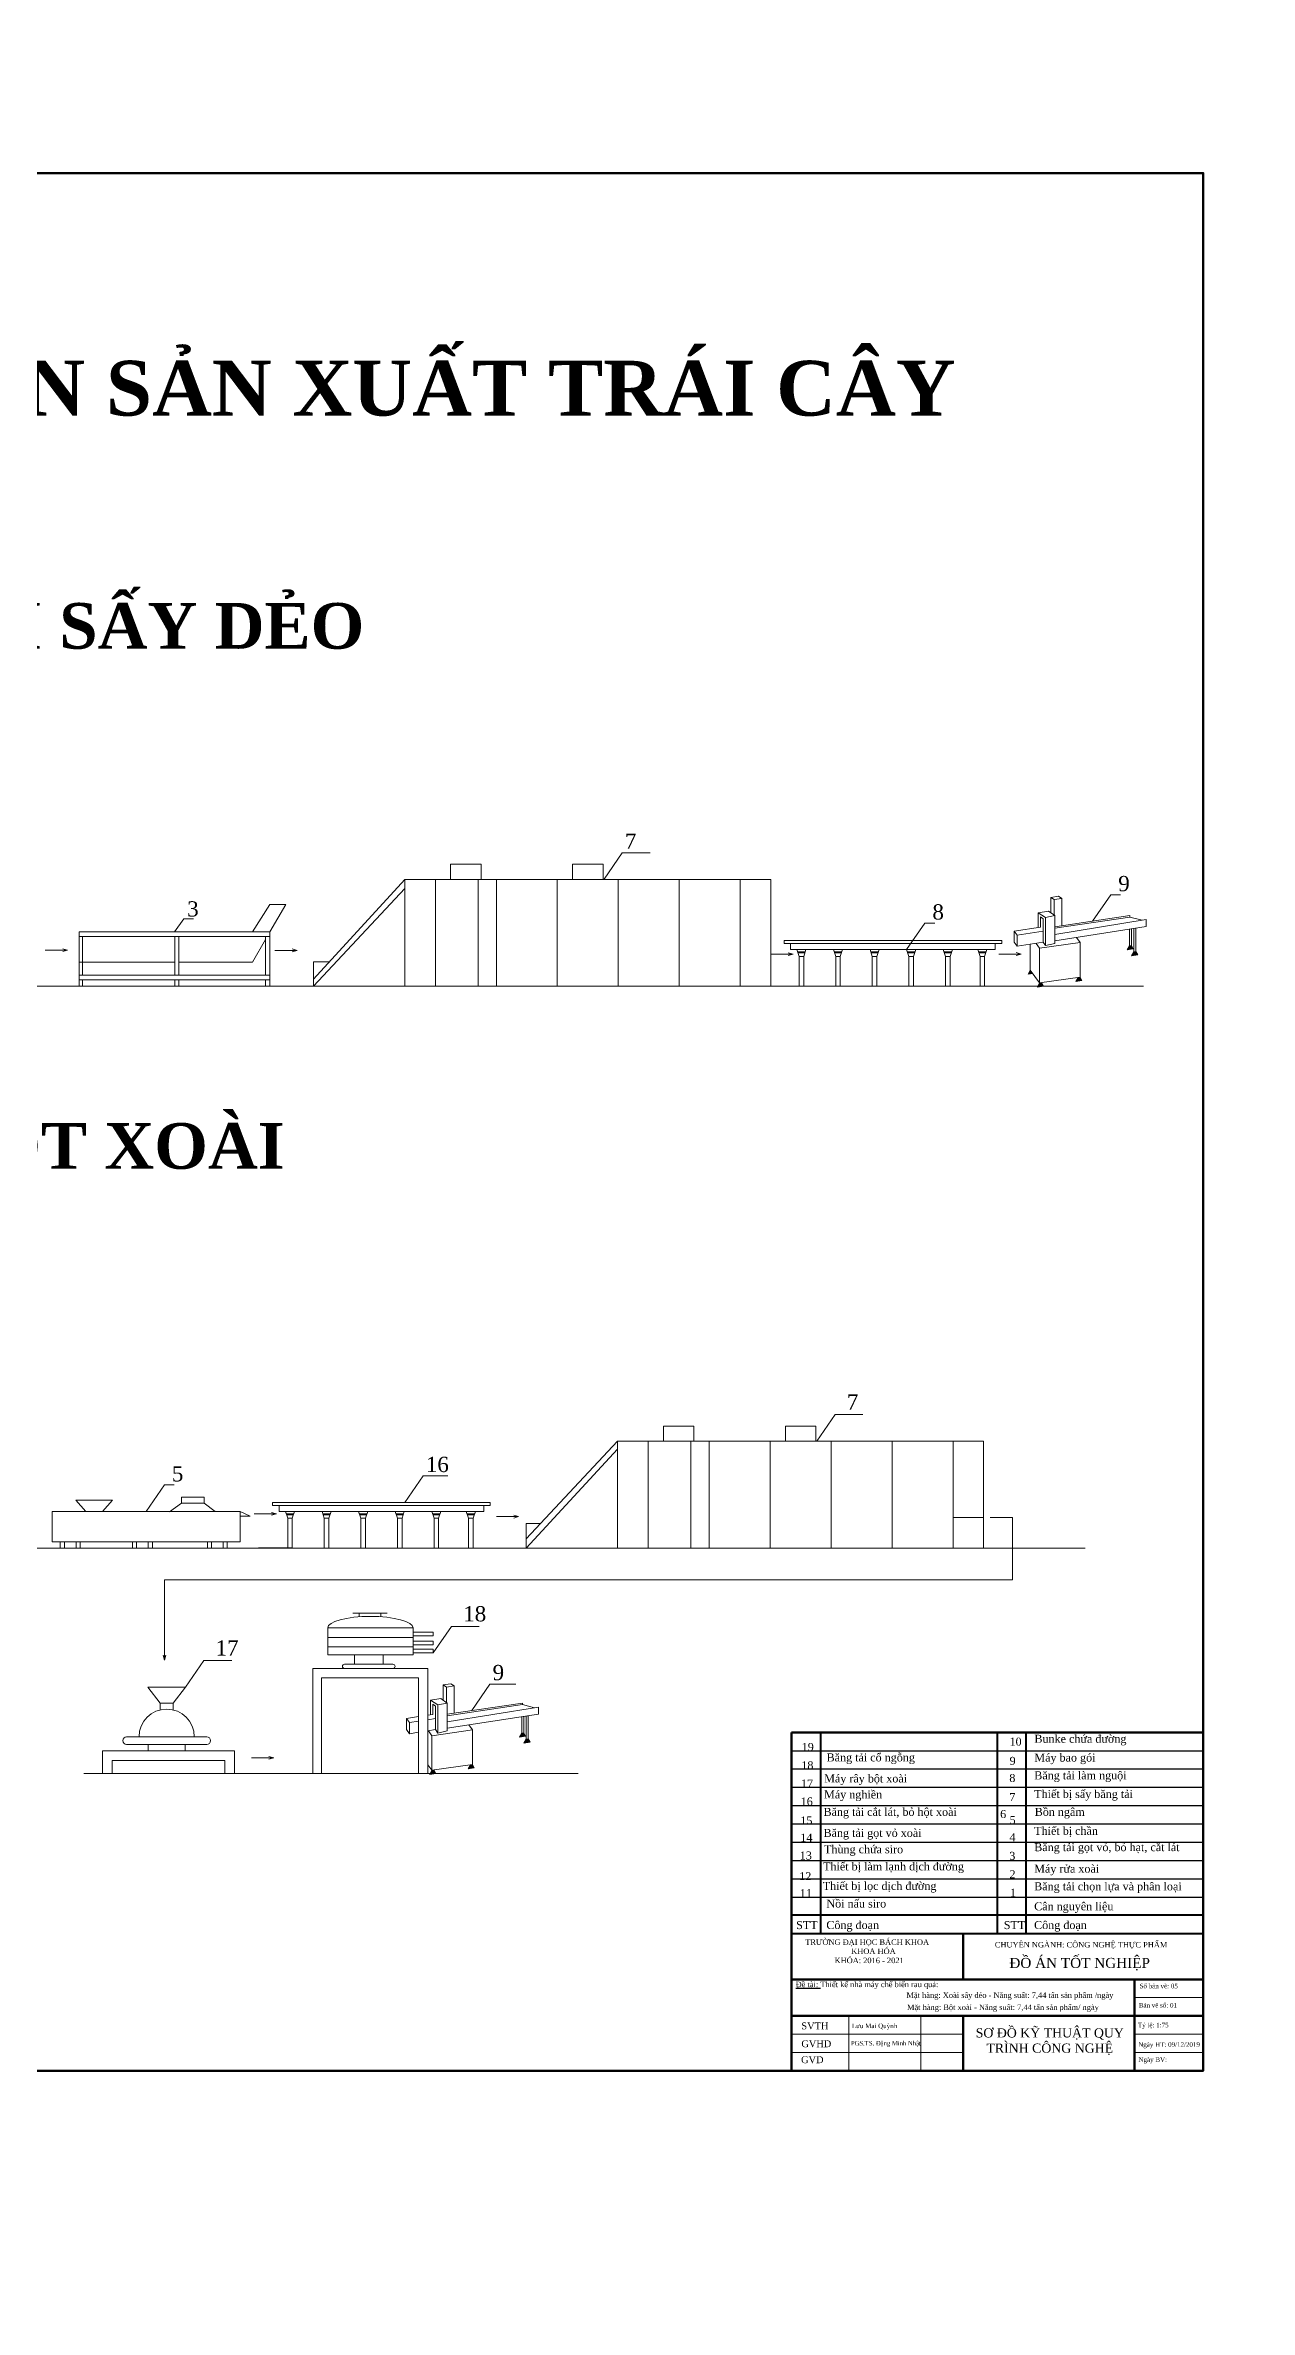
# Model space of a CAD drawing. Header units: inches. Extents: x -4475333 to 345677417, y -211198149 to 2125895.
# Drawn here: x -1974345 to -1934843, y 929596 to 1003874 of the extents above; entities that cross this region are included whole.
import ezdxf

# ---------------------------------------------------------------- set-up
doc = ezdxf.new("R2010")
doc.units = ezdxf.units.IN
doc.header["$LTSCALE"] = 150
doc.header["$MEASUREMENT"] = 0
doc.layers.add('a', color=7, linetype='Continuous')
doc.layers.add('duongtamchamgach', color=50, linetype='Continuous')
doc.layers.add('EEEE', color=7, linetype='Continuous', lineweight=0)
doc.layers.add('KHUNG BVE', color=7, linetype='Continuous', lineweight=0)
doc.styles.add('1', font='times.ttf')
doc.styles.get("Standard").update_dxf_attribs({"font": 'times.ttf', "height": 100})

msp = doc.modelspace()

# ---------------------------------------------------------------- hatches: boundary and pattern name
at = {"layer": 'a', "linetype": 'Continuous', "lineweight": 18, "ltscale": 10}
for points in [[(-1938786.3, 974338.3), (-1938722.7, 974348.2), (-1938661.3, 974233.3), (-1938858.9, 974202.5)], [(-1938642.3, 974140.3), (-1938714.9, 974004.6), (-1938517.3, 974035.4), (-1938578.7, 974150.3)], [(-1942041.2, 973540.4), (-1942113.8, 973404.7), (-1941959.9, 973428.7)], [(-1941807.6, 972983.7), (-1941735, 973119.5), (-1941671, 973128.7), (-1941610, 973014.6)], [(-1940544.6, 973164.8), (-1940472, 973300.6), (-1940408, 973309.7), (-1940347, 973195.6)], [(-1958716.3, 948510.3), (-1958652.7, 948520.2), (-1958591.3, 948405.4), (-1958788.9, 948374.6)], [(-1958572.3, 948312.4), (-1958644.9, 948176.6), (-1958447.3, 948207.5), (-1958508.7, 948322.3)], [(-1961737.6, 947155.8), (-1961665, 947291.6), (-1961601, 947300.7), (-1961540, 947186.6)], [(-1960474.6, 947336.9), (-1960402, 947472.6), (-1960338, 947481.8), (-1960277, 947367.7)]]:
    msp.add_hatch(color=7, dxfattribs=at).paths.add_polyline_path(points)

# ---------------------------------------------------------------- linework, layer by layer
at = {"color": 7, "lineweight": 18}
for p, q in [((-1956020.2, 976522.6), (-1955420.3, 977388.9)), ((-1955420.3, 977388.9), (-1955097.4, 977388.9)), ((-1955097.4, 977388.9), (-1954504.8, 977388.9)), ((-1939999.1, 975143.5), (-1939399.1, 976009.7)), ((-1939399.1, 976009.7), (-1939076.3, 976009.7)), ((-1970106.1, 974789.1), (-1969806.2, 975222.3)), ((-1969806.2, 975222.3), (-1969483.3, 975222.3)), ((-1946094.2, 974212.7), (-1945494.2, 975079)), ((-1945494.2, 975079), (-1945171.4, 975079)), ((-1974345, 974190.2), (-1973614.1, 974190.2)), ((-1973614.1, 974190.2), (-1973773.4, 974237)), ((-1973614.1, 974190.2), (-1973773.4, 974143.4)), ((-1966816.8, 974186.2), (-1966085.9, 974186.2)), ((-1966085.9, 974186.2), (-1966245.2, 974233)), ((-1966085.9, 974186.2), (-1966245.2, 974139.4)), ((-1950551, 974061.3), (-1949820.1, 974061.3)), ((-1949820.1, 974061.3), (-1949979.4, 974108.2)), ((-1949820.1, 974061.3), (-1949979.4, 974014.5)), ((-1943072, 974064.2), (-1942341.1, 974064.2)), ((-1942341.1, 974064.2), (-1942500.4, 974111)), ((-1942341.1, 974064.2), (-1942500.4, 974017.4)), ((-1949041.7, 958089.7), (-1948441.8, 958956)), ((-1948441.8, 958956), (-1948118.9, 958956)), ((-1948118.9, 958956), (-1947526.3, 958956)), ((-1962550, 956079.4), (-1961950, 956945.7)), ((-1961950, 956945.7), (-1961627.1, 956945.7)), ((-1961627.1, 956945.7), (-1961143.4, 956945.7)), ((-1971039.2, 955782.5), (-1970439.2, 956648.8)), ((-1970439.2, 956648.8), (-1970116.4, 956648.8)), ((-1967498.3, 955703.4), (-1966767.4, 955703.4)), ((-1966767.4, 955703.4), (-1966926.7, 955750.2)), ((-1966767.4, 955703.4), (-1966926.7, 955656.6)), ((-1959551.5, 955612.4), (-1958820.7, 955612.4)), ((-1958820.7, 955612.4), (-1958980, 955659.2)), ((-1958820.7, 955612.4), (-1958980, 955565.6)), ((-1943357.3, 955585), (-1942626.4, 955585)), ((-1942626.4, 955585), (-1942626.4, 953534)), ((-1942626.4, 953534), (-1970436, 953534)), ((-1970436, 953534), (-1970436, 950907.1)), ((-1961626, 951142.6), (-1961026, 952008.9)), ((-1961026, 952008.9), (-1960110.5, 952008.9)), ((-1970436, 950907.1), (-1970482.8, 951066.4)), ((-1970436, 950907.1), (-1970389.2, 951066.4)), ((-1969747.8, 950021.5), (-1969147.9, 950887.8)), ((-1969147.9, 950887.8), (-1968232.4, 950887.8)), ((-1960359.8, 949252.3), (-1959759.9, 950118.5)), ((-1959759.9, 950118.5), (-1959437, 950118.5)), ((-1959759.9, 950118.5), (-1958912.7, 950118.5)), ((-1967582.5, 947700.9), (-1966851.6, 947700.9)), ((-1966851.6, 947700.9), (-1967010.9, 947747.7)), ((-1966851.6, 947700.9), (-1967010.9, 947654.1))]:
    msp.add_line(p, q, dxfattribs=at)
at = {"color": 4, "lineweight": 50}
msp.add_lwpolyline([(-2023217.1, 937433.3), (-1936367.1, 937433.3), (-1936367.1, 999683.3), (-2023217.1, 999683.3)], close=True, dxfattribs=at)
at = {"layer": 'duongtamchamgach', "color": 7, "linetype": 'Continuous', "lineweight": 18, "ltscale": 10}
for p, q in [((-1966978.8, 975692.9), (-1967551.1, 974789.1)), ((-1966978.8, 975692.9), (-1966452.3, 975692.9)), ((-1966452.3, 975692.9), (-1966977, 974789.1)), ((-1973235.3, 974789.1), (-1966977, 974789.1)), ((-1973235.3, 974789.1), (-1973235.3, 973014.6)), ((-1973235.3, 974635.4), (-1966977, 974635.4)), ((-1973127.3, 974635.4), (-1973127.3, 973372.4)), ((-1970095.1, 974635.4), (-1970095.1, 973372.4)), ((-1969967.6, 974635.4), (-1969967.6, 973372.4)), ((-1967119.1, 974544.4), (-1967551.1, 973800.2)), ((-1967119.1, 974635.4), (-1967119.1, 973372.4)), ((-1966977, 974789.1), (-1966977, 973014.6)), ((-1966977, 974789.1), (-1966977, 974789.1)), ((-1973235.3, 973800.2), (-1970095.1, 973800.2)), ((-1969967.6, 973800.2), (-1967551.1, 973800.2)), ((-1973235.3, 973372.4), (-1966977, 973372.4)), ((-1973235.3, 973218.6), (-1966977, 973218.6)), ((-1973127.3, 973218.6), (-1973127.3, 973014.6)), ((-1970095.1, 973218.6), (-1970095.1, 973014.6)), ((-1969967.6, 973218.6), (-1969967.6, 973014.6)), ((-1967119.1, 973218.6), (-1967119.1, 973014.6)), ((-1963698.2, 952443.2), (-1964264, 952443.2)), ((-1964264, 952443.2), (-1963698.2, 952443.2)), ((-1964054.8, 952443.2), (-1964054.8, 952325.8)), ((-1963132.3, 952443.2), (-1963698.2, 952443.2)), ((-1963341.5, 952443.2), (-1963341.5, 952325.8)), ((-1965083.8, 951642.4), (-1962284.1, 951642.4)), ((-1965083.8, 951334.9), (-1962284.1, 951334.9)), ((-1965083.8, 951074), (-1962284.1, 951074)), ((-1964527.7, 950766.1), (-1962943, 950766.1)), ((-1963735.3, 951074), (-1964207.8, 951074)), ((-1964207.8, 951074), (-1964207.8, 950766.1)), ((-1963735.3, 951074), (-1963262.8, 951074)), ((-1963262.8, 951074), (-1963262.8, 950766.1)), ((-1970980, 950021.5), (-1970578.5, 949496.9)), ((-1970980, 950021.5), (-1969748, 950021.5)), ((-1969748, 950021.5), (-1970149.5, 949497.5)), ((-1965573, 950625.6), (-1965573, 947186.6)), ((-1965573, 950625.6), (-1961795, 950625.6)), ((-1965291.5, 950321.1), (-1965291.5, 947186.6)), ((-1965291.5, 950321.1), (-1962100, 950321.1)), ((-1962100, 950321.1), (-1962100, 947186.6)), ((-1961795, 950625.6), (-1961795, 947186.6)), ((-1970364, 949497.5), (-1970578.5, 949496.9)), ((-1970578.5, 949497.5), (-1970576.5, 949271.2)), ((-1970364, 949497.5), (-1970149.5, 949497.5)), ((-1970149.5, 949497.5), (-1970151.4, 949271.2)), ((-1972467.5, 947186.6), (-1972467.5, 947930)), ((-1972467.5, 947930), (-1968140.5, 947930)), ((-1970967, 948390.5), (-1971678, 948390.5)), ((-1970967, 948137.5), (-1971678, 948137.5)), ((-1970967, 948390.5), (-1969761, 948390.5)), ((-1970967, 947930), (-1970967, 948137.5)), ((-1970967, 948137.5), (-1969761, 948137.5)), ((-1969761, 948390.5), (-1969050, 948390.5)), ((-1969761, 948137.5), (-1969761, 947930)), ((-1969761, 948137.5), (-1969050, 948137.5)), ((-1968140.5, 947930), (-1968140.5, 947186.6)), ((-1956865.7, 947186.6), (-1973083.5, 947186.6)), ((-1972151, 947186.6), (-1972151, 947613.5)), ((-1972151, 947613.5), (-1968457, 947613.5)), ((-1968457, 947613.5), (-1968457, 947186.6))]:
    msp.add_line(p, q, dxfattribs=at)
for points in [[(-1965083.8, 951074), (-1965083.8, 951964.9), (-1962284.1, 951964.9), (-1962284.1, 951074)], [(-1962284.1, 950625.6), (-1965083.8, 950625.6)]]:
    msp.add_lwpolyline(points, dxfattribs=at)
for points in [[(-1962284.1, 951826.1), (-1961626, 951826.1), (-1961626, 951702.6), (-1962284.1, 951702.6)], [(-1962284.1, 951527.6), (-1961626, 951527.6), (-1961626, 951404.1), (-1962284.1, 951404.1)], [(-1962284.1, 951266.1), (-1961626, 951266.1), (-1961626, 951142.6), (-1962284.1, 951142.6)]]:
    msp.add_lwpolyline(points, close=True, dxfattribs=at)
for centre, radius, start, end in [((-1964527.7, 950695.9), 70.2, 90, 270), ((-1962943, 950695.9), 70.2, 270, 90), ((-1970364, 948390.5), 906, 0, 180), ((-1971673.5, 948264), 126.5, 90, 270), ((-1969054.5, 948264), 126.5, 270, 90)]:
    msp.add_arc(centre, radius, start, end, dxfattribs=at)
msp.add_ellipse((-1963684, 951964.9), major_axis=(-1399.9, 0), ratio=0.2659112, start_param=3.1415927, end_param=6.2831853, dxfattribs=at)
at = {"layer": 'EEEE', "color": 7, "linetype": 'Continuous', "lineweight": 18, "ltscale": 10}
for p, q in [((-1961051.5, 976514.3), (-1961051.5, 977014.3)), ((-1961051.5, 977014.3), (-1960051.5, 977014.3)), ((-1960051.5, 977014.3), (-1960051.5, 976514.3)), ((-1957051.5, 976514.3), (-1957051.5, 977014.3)), ((-1957051.5, 977014.3), (-1956051.5, 977014.3)), ((-1956051.5, 977014.3), (-1956051.5, 976514.3)), ((-1965551.5, 973243.9), (-1962551.5, 976514.3)), ((-1965551.5, 973014.6), (-1962551.5, 976214.3)), ((-1951551.5, 976514.3), (-1962551.5, 976514.3)), ((-1962551.5, 976514.3), (-1962551.5, 973014.3)), ((-1962551.5, 976214.3), (-1962551.5, 976514.3)), ((-1961551.5, 976514.3), (-1961551.5, 973014.3)), ((-1961551.5, 976514.3), (-1961051.5, 976514.3)), ((-1960153.2, 976514.3), (-1960153.2, 974014.3)), ((-1959551.5, 976514.3), (-1959551.5, 973014.3)), ((-1957551.5, 976514.3), (-1957551.5, 973014.3)), ((-1955551.5, 976514.3), (-1955551.5, 973014.3)), ((-1953551.5, 976514.3), (-1953551.5, 973014.3)), ((-1951551.5, 976514.3), (-1951551.5, 973014.3)), ((-1951551.5, 976514.3), (-1950551.5, 976514.3)), ((-1950551.5, 976514.3), (-1950551.5, 973014.2)), ((-1962551.5, 975664.3), (-1962551.5, 973864.3)), ((-1941786.1, 975417.5), (-1941439.5, 975476)), ((-1941786.1, 975417.5), (-1941538.7, 975262.9)), ((-1941786.1, 975417.5), (-1941786.1, 974938.1)), ((-1941617.8, 975221), (-1941708.1, 975289.6)), ((-1941708.1, 975289.6), (-1941708.1, 974950.3)), ((-1941538.7, 975262.9), (-1941229.3, 975324.8)), ((-1941538.7, 975262.9), (-1941538.7, 974339.8)), ((-1941439.5, 975476), (-1941229.3, 975324.8)), ((-1941363.5, 975923.5), (-1941112.2, 975959.6)), ((-1941363.5, 975923.5), (-1941363.5, 975421.3)), ((-1941363.5, 975923.5), (-1941259.8, 975849)), ((-1941259.8, 975849), (-1941008.5, 975885)), ((-1941259.8, 975849), (-1941259.8, 975346.7)), ((-1941229.3, 975324.8), (-1941229.3, 974410.7)), ((-1938769.1, 975324.1), (-1941229.3, 974962.5)), ((-1938769.1, 975271.1), (-1941229.3, 974909.5)), ((-1941112.2, 975959.6), (-1941008.5, 975885)), ((-1941008.5, 975885), (-1941008.5, 974995)), ((-1938769.1, 975324.1), (-1938769.1, 975271.1)), ((-1938372.6, 975171.8), (-1938769.1, 975271.1)), ((-1942572.1, 974815.4), (-1941708.1, 974950.3)), ((-1942572.1, 974815.4), (-1942572.1, 974452.6)), ((-1942474.5, 974681.3), (-1942572.1, 974815.4)), ((-1942475, 974681.9), (-1941617.8, 974815.8)), ((-1942474.5, 974318.5), (-1942474.5, 974681.3)), ((-1941617.8, 974452.3), (-1941617.8, 975221)), ((-1938243.7, 975192.6), (-1941229.3, 974711.1)), ((-1941229.3, 974497.3), (-1938243.7, 974963.1)), ((-1940408, 974443.4), (-1940523.4, 974607.4)), ((-1938786.3, 974348.2), (-1938786.3, 974878.5)), ((-1938786.3, 974338.3), (-1938786.3, 974878.5)), ((-1938722.7, 974348.2), (-1938722.7, 974888.4)), ((-1938642.3, 974140.3), (-1938642.3, 974900.9)), ((-1938578.7, 974150.3), (-1938578.7, 974910.9)), ((-1938243.7, 974963.1), (-1938243.7, 975192.6)), ((-1965551.5, 973314.3), (-1965551.5, 973814.3)), ((-1965551.5, 973814.3), (-1965551.5, 973243.9)), ((-1960153.2, 974014.3), (-1960153.2, 973014.3)), ((-1949670, 974139.6), (-1949420, 974139.6)), ((-1949657.5, 974102.1), (-1949432.5, 974102.1)), ((-1949620, 973014.6), (-1949620, 973989.6)), ((-1949620, 973989.6), (-1949470, 973989.6)), ((-1949395.6, 974212.6), (-1949470, 973989.6)), ((-1949470, 973989.6), (-1949470, 973014.6)), ((-1948494.3, 974212.6), (-1948420, 973989.6)), ((-1948470, 974139.6), (-1948220, 974139.6)), ((-1948457.5, 974102.1), (-1948232.5, 974102.1)), ((-1948420, 973014.6), (-1948420, 973989.6)), ((-1948420, 973989.6), (-1948270, 973989.6)), ((-1948195.6, 974212.6), (-1948270, 973989.6)), ((-1948270, 973989.6), (-1948270, 973014.6)), ((-1947294.3, 974212.6), (-1947220, 973989.6)), ((-1947270, 974139.6), (-1947020, 974139.6)), ((-1947257.5, 974102.1), (-1947032.5, 974102.1)), ((-1947220, 973014.6), (-1947220, 973989.6)), ((-1947220, 973989.6), (-1947070, 973989.6)), ((-1946995.6, 974212.6), (-1947070, 973989.6)), ((-1947070, 973989.6), (-1947070, 973014.6)), ((-1946094.3, 974212.6), (-1946020, 973989.6)), ((-1946070, 974139.6), (-1945820, 974139.6)), ((-1946057.5, 974102.1), (-1945832.5, 974102.1)), ((-1946020, 973014.6), (-1946020, 973989.6)), ((-1946020, 973989.6), (-1945870, 973989.6)), ((-1945795.6, 974212.6), (-1945870, 973989.6)), ((-1945870, 973989.6), (-1945870, 973014.6)), ((-1944894.3, 974212.6), (-1944820, 973989.6)), ((-1944870, 974139.6), (-1944620, 974139.6)), ((-1944857.5, 974102.1), (-1944632.5, 974102.1)), ((-1944820, 973014.6), (-1944820, 973989.6)), ((-1944820, 973989.6), (-1944670, 973989.6)), ((-1944595.6, 974212.6), (-1944670, 973989.6)), ((-1944670, 973989.6), (-1944670, 973014.6)), ((-1943761.8, 974212.6), (-1943687.5, 973989.6)), ((-1943737.5, 974139.6), (-1943487.5, 974139.6)), ((-1943725, 974102.1), (-1943500, 974102.1)), ((-1943687.5, 973014.6), (-1943687.5, 973989.6)), ((-1943687.5, 973989.6), (-1943537.5, 973989.6)), ((-1943463.1, 974212.6), (-1943537.5, 973989.6)), ((-1943537.5, 973989.6), (-1943537.5, 973014.6)), ((-1942474.5, 974318.5), (-1942572.1, 974452.6)), ((-1942474.6, 974318.6), (-1941617.8, 974452.3)), ((-1942041.2, 973540.4), (-1942041.2, 974386.2)), ((-1941735, 974253.2), (-1941849.6, 974416.1)), ((-1941735, 974253.2), (-1940408, 974443.4)), ((-1941735, 974253.2), (-1941735, 973119.5)), ((-1941617.8, 974452.3), (-1941538.7, 974339.8)), ((-1941229.3, 974410.7), (-1941538.7, 974339.8)), ((-1941229.3, 974410.7), (-1941229.3, 974497.3)), ((-1940408, 973309.7), (-1940408, 974443.4)), ((-1938786.3, 974338.3), (-1938858.9, 974202.5)), ((-1938858.9, 974202.5), (-1938661.3, 974233.3)), ((-1938786.3, 974338.3), (-1938722.7, 974348.2)), ((-1938722.7, 974348.2), (-1938661.3, 974233.3)), ((-1938642.3, 974140.3), (-1938714.9, 974004.6)), ((-1938714.9, 974004.6), (-1938517.3, 974035.4)), ((-1938642.3, 974140.3), (-1938578.7, 974150.3)), ((-1938578.7, 974150.3), (-1938517.3, 974035.4)), ((-1965551.5, 973014.3), (-1965551.5, 973314.3)), ((-1942041.2, 973540.4), (-1942113.8, 973404.7)), ((-1942113.8, 973404.7), (-1941959.9, 973428.7)), ((-1941735, 973119.5), (-1942041.2, 973540.4)), ((-1941735, 973119.5), (-1941807.6, 972983.7)), ((-1941735, 973119.5), (-1940408, 973309.7)), ((-1941671, 973128.7), (-1941610, 973014.6)), ((-1940472, 973300.6), (-1940544.6, 973164.8)), ((-1940544.6, 973164.8), (-1940347, 973195.6)), ((-1940408, 973309.7), (-1940347, 973195.6)), ((-2003141.1, 973014.6), (-1938322.5, 973014.6)), ((-1973427.9, 973014.5), (-1972320.5, 973014.5)), ((-1941807.6, 972983.7), (-1941610, 973014.6)), ((-1954073, 958081.4), (-1954073, 958581.4)), ((-1954073, 958581.4), (-1953073, 958581.4)), ((-1953073, 958581.4), (-1953073, 958081.4)), ((-1950073, 958081.4), (-1950073, 958581.4)), ((-1950073, 958581.4), (-1949073, 958581.4)), ((-1949073, 958581.4), (-1949073, 958081.4)), ((-1958573, 954881.4), (-1955573, 958081.4)), ((-1958573, 954581.4), (-1955573, 957824.3)), ((-1944573, 958081.4), (-1955573, 958081.4)), ((-1955573, 958081.4), (-1955573, 954581.4)), ((-1954573, 958081.4), (-1954573, 954581.4)), ((-1954573, 958081.4), (-1954073, 958081.4)), ((-1953174.7, 958081.4), (-1953174.7, 955581.4)), ((-1952573, 958081.4), (-1952573, 954581.4)), ((-1950573, 958081.4), (-1950573, 954581.4)), ((-1948573, 958081.4), (-1948573, 954581.4)), ((-1946573, 958081.4), (-1946573, 954581.4)), ((-1944573, 958081.4), (-1944573, 954581.4)), ((-1944573, 958081.4), (-1943573, 958081.4)), ((-1943573, 958081.4), (-1943573, 954581.3)), ((-1955573, 957231.4), (-1955573, 955431.4)), ((-1973338.8, 956153.9), (-1973017.8, 955782.5)), ((-1973338.8, 956153.9), (-1972142.8, 956153.9)), ((-1972142.8, 956153.9), (-1972463.8, 955783)), ((-1970271, 955772.2), (-1969874, 956054.3)), ((-1969874, 956054.3), (-1969874, 956249.8)), ((-1969874, 956249.8), (-1969130.5, 956249.8)), ((-1969874, 956054.3), (-1969130.5, 956054.3)), ((-1969130.5, 956054.3), (-1968772.3, 955782.5)), ((-1966445, 955706.4), (-1966195, 955706.4)), ((-1966432.5, 955668.9), (-1966207.5, 955668.9)), ((-1966395, 954581.4), (-1966395, 955556.4)), ((-1966395, 955556.4), (-1966245, 955556.4)), ((-1966170.6, 955779.4), (-1966245, 955556.4)), ((-1966245, 955556.4), (-1966245, 954581.4)), ((-1965269.3, 955779.4), (-1965195, 955556.4)), ((-1965245, 955706.4), (-1964995, 955706.4)), ((-1965232.5, 955668.9), (-1965007.5, 955668.9)), ((-1965195, 954581.4), (-1965195, 955556.4)), ((-1965195, 955556.4), (-1965045, 955556.4)), ((-1964970.6, 955779.4), (-1965045, 955556.4)), ((-1965045, 955556.4), (-1965045, 954581.4)), ((-1964069.3, 955779.4), (-1963995, 955556.4)), ((-1964045, 955706.4), (-1963795, 955706.4)), ((-1964032.5, 955668.9), (-1963807.5, 955668.9)), ((-1963995, 954581.4), (-1963995, 955556.4)), ((-1963995, 955556.4), (-1963845, 955556.4)), ((-1963770.6, 955779.4), (-1963845, 955556.4)), ((-1963845, 955556.4), (-1963845, 954581.4)), ((-1962869.3, 955779.4), (-1962795, 955556.4)), ((-1962845, 955706.4), (-1962595, 955706.4)), ((-1962832.5, 955668.9), (-1962607.5, 955668.9)), ((-1962795, 954581.4), (-1962795, 955556.4)), ((-1962795, 955556.4), (-1962645, 955556.4)), ((-1962570.6, 955779.4), (-1962645, 955556.4)), ((-1962645, 955556.4), (-1962645, 954581.4)), ((-1961669.3, 955779.4), (-1961595, 955556.4)), ((-1961645, 955706.4), (-1961395, 955706.4)), ((-1961632.5, 955668.9), (-1961407.5, 955668.9)), ((-1961595, 954581.4), (-1961595, 955556.4)), ((-1961595, 955556.4), (-1961445, 955556.4)), ((-1961370.6, 955779.4), (-1961445, 955556.4)), ((-1961445, 955556.4), (-1961445, 954581.4)), ((-1960536.8, 955779.4), (-1960462.5, 955556.4)), ((-1960512.5, 955706.4), (-1960262.5, 955706.4)), ((-1960500, 955668.9), (-1960275, 955668.9)), ((-1960462.5, 954581.4), (-1960462.5, 955556.4)), ((-1960462.5, 955556.4), (-1960312.5, 955556.4)), ((-1960238.1, 955779.4), (-1960312.5, 955556.4)), ((-1960312.5, 955556.4), (-1960312.5, 954581.4)), ((-1958573, 954881.4), (-1958573, 955381.4)), ((-1953174.7, 955581.4), (-1953174.7, 954581.4)), ((-1944573, 955581.4), (-1943573, 955581.4)), ((-2011076.8, 954581.3), (-1940241.3, 954581.3)), ((-1974123.5, 954782.5), (-1968042.9, 954782.5)), ((-1974123.5, 954782.5), (-1967954.9, 954782.5)), ((-1973720, 954782.5), (-1973720, 954581.3)), ((-1973336.4, 954782.5), (-1973336.4, 954581.3)), ((-1971485.6, 954782.5), (-1971485.6, 954582.7)), ((-1968509.9, 954782.5), (-1968509.9, 954632.5)), ((-1967352.4, 954582.8), (-1966245, 954582.8)), ((-1958573, 954581.4), (-1958573, 954881.4)), ((-1961293.5, 950095.6), (-1961042.2, 950131.6)), ((-1961293.5, 950095.6), (-1961293.5, 949593.4)), ((-1961293.5, 950095.6), (-1961189.8, 950021)), ((-1961189.8, 950021), (-1960938.5, 950057.1)), ((-1961189.8, 950021), (-1961189.8, 949518.8)), ((-1961042.2, 950131.6), (-1960938.5, 950057.1)), ((-1960938.5, 950057.1), (-1960938.5, 949167)), ((-1961716.1, 949589.5), (-1961369.5, 949648.1)), ((-1961716.1, 949589.5), (-1961468.7, 949435)), ((-1961716.1, 949589.5), (-1961716.1, 949110.2)), ((-1961547.8, 949393.1), (-1961638.1, 949461.7)), ((-1961638.1, 949461.7), (-1961638.1, 949122.3)), ((-1961547.8, 948624.3), (-1961547.8, 949393.1)), ((-1961468.7, 949435), (-1961159.3, 949496.9)), ((-1961468.7, 949435), (-1961468.7, 948511.9)), ((-1961369.5, 949648.1), (-1961159.3, 949496.9)), ((-1961159.3, 949496.9), (-1961159.3, 948582.7)), ((-1958699.1, 949496.2), (-1961159.3, 949134.6)), ((-1958699.1, 949443.1), (-1961159.3, 949081.5)), ((-1958173.7, 949364.6), (-1961159.3, 948883.2)), ((-1958699.1, 949496.2), (-1958699.1, 949443.1)), ((-1958302.6, 949343.9), (-1958699.1, 949443.1)), ((-1958173.7, 949135.2), (-1958173.7, 949364.6)), ((-1962502.1, 948987.4), (-1962100, 949050.2)), ((-1962502.1, 948987.4), (-1962502.1, 948624.6)), ((-1962404.5, 948853.3), (-1962502.1, 948987.4)), ((-1962404.5, 948490.5), (-1962502.1, 948624.6)), ((-1962405, 948854), (-1962100, 948901.6)), ((-1962404.6, 948490.6), (-1962100, 948538.2)), ((-1962404.5, 948490.5), (-1962404.5, 948853.4)), ((-1961795, 949097.8), (-1961638.1, 949122.3)), ((-1961795, 948949.2), (-1961547.8, 948987.8)), ((-1961795, 948585.8), (-1961547.8, 948624.3)), ((-1961665, 948425.3), (-1961779.6, 948588.2)), ((-1961665, 948425.3), (-1960338, 948615.5)), ((-1961547.8, 948624.3), (-1961468.7, 948511.9)), ((-1961159.3, 948582.7), (-1961468.7, 948511.9)), ((-1961159.3, 948669.4), (-1958173.7, 949135.2)), ((-1961159.3, 948582.7), (-1961159.3, 948669.4)), ((-1960338, 948615.5), (-1960453.4, 948779.5)), ((-1960338, 947481.8), (-1960338, 948615.5)), ((-1958716.3, 948520.2), (-1958716.3, 949050.5)), ((-1958716.3, 948510.3), (-1958716.3, 949050.5)), ((-1958652.7, 948520.2), (-1958652.7, 949060.5)), ((-1958572.3, 948312.4), (-1958572.3, 949073)), ((-1958508.7, 948322.3), (-1958508.7, 949082.9)), ((-1961665, 948425.3), (-1961665, 947291.6)), ((-1958716.3, 948510.3), (-1958788.9, 948374.6)), ((-1958788.9, 948374.6), (-1958591.3, 948405.4)), ((-1958716.3, 948510.3), (-1958652.7, 948520.2)), ((-1958652.7, 948520.2), (-1958591.3, 948405.4)), ((-1958572.3, 948312.4), (-1958644.9, 948176.6)), ((-1958644.9, 948176.6), (-1958447.3, 948207.5)), ((-1958572.3, 948312.4), (-1958508.7, 948322.3)), ((-1958508.7, 948322.3), (-1958447.3, 948207.5)), ((-1961665, 947291.6), (-1961795, 947470.2)), ((-1961665, 947291.6), (-1961737.6, 947155.8)), ((-1961737.6, 947155.8), (-1961540, 947186.6)), ((-1961665, 947291.6), (-1960338, 947481.8)), ((-1961601, 947300.7), (-1961540, 947186.6)), ((-1960402, 947472.6), (-1960474.6, 947336.9)), ((-1960474.6, 947336.9), (-1960277, 947367.7)), ((-1960338, 947481.8), (-1960277, 947367.7))]:
    msp.add_line(p, q, dxfattribs=at)
at = {"layer": 'EEEE', "color": 7, "lineweight": 18, "ltscale": 10}
for p, q in [((-1950114.3, 974512.6), (-1942977.6, 974512.6)), ((-1950114.3, 974512.6), (-1950114.3, 974407.6)), ((-1950114.3, 974407.6), (-1942977.6, 974407.6)), ((-1949904.3, 974212.6), (-1949904.3, 974407.6)), ((-1943187.6, 974212.6), (-1949904.3, 974212.6)), ((-1949904.3, 974212.6), (-1949694.3, 974212.6)), ((-1949694.3, 974212.6), (-1949620, 973989.6)), ((-1943187.6, 974212.6), (-1943187.6, 974407.6)), ((-1943187.6, 974407.6), (-1942977.6, 974407.6)), ((-1942977.6, 974407.6), (-1942977.6, 974512.6)), ((-1966889.3, 956079.4), (-1959752.6, 956079.4)), ((-1966889.3, 956079.4), (-1966889.3, 955974.4)), ((-1966889.3, 955974.4), (-1959752.6, 955974.4)), ((-1966679.3, 955779.4), (-1966679.3, 955974.4)), ((-1959962.6, 955779.4), (-1959962.6, 955974.4)), ((-1959962.6, 955974.4), (-1959752.6, 955974.4)), ((-1959752.6, 955974.4), (-1959752.6, 956079.4)), ((-1959962.6, 955779.4), (-1966679.3, 955779.4)), ((-1966679.3, 955779.4), (-1966469.3, 955779.4)), ((-1966469.3, 955779.4), (-1966395, 955556.4))]:
    msp.add_line(p, q, dxfattribs=at)
at = {"layer": 'KHUNG BVE', "lineweight": 0}
for p, q in [((-1965551.5, 973814.3), (-1965551.5, 973814.3)), ((-1965551.5, 973814.3), (-1965028.2, 973814.3)), ((-1965551.5, 973014.3), (-1938322.5, 973014.6)), ((-1969130.5, 956054.3), (-1969130.5, 956249.8)), ((-1967954.9, 955782.5), (-1974123.5, 955782.5)), ((-1974123.5, 955782.5), (-1974123.5, 954782.5)), ((-1967954.9, 954782.5), (-1967954.9, 955782.5)), ((-1967954.9, 955782.5), (-1967623.5, 955624.8)), ((-1967623.5, 955624.8), (-1967954.9, 955624.8)), ((-1958573, 955381.4), (-1958104.2, 955381.4)), ((-1973854.9, 954782.5), (-1973854.9, 954582.7)), ((-1973201.4, 954581.3), (-1973201.4, 954782.5)), ((-1971350.7, 954582.5), (-1971350.7, 954782.5)), ((-1970967.1, 954782.5), (-1970967.1, 954582.5)), ((-1970832.1, 954782.5), (-1970832.1, 954582.5)), ((-1969028.4, 954782.5), (-1969028.4, 954582.5)), ((-1968893.5, 954582.5), (-1968893.5, 954782.5)), ((-1968509.9, 954782.5), (-1968509.9, 954582.5)), ((-1968374.9, 954582.5), (-1968374.9, 954782.5))]:
    msp.add_line(p, q, dxfattribs=at)
at = {"layer": 'KHUNG BVE', "linetype": 'Continuous', "lineweight": -3, "ltscale": 10}
for p, q in [((-1936367.1, 937433.3), (-1936367.1, 955133.3)), ((-1949867.1, 947933.3), (-1936367.1, 947933.3)), ((-1949867, 947333.3), (-1943117, 947333.3)), ((-1943117.1, 947333.3), (-1936367.1, 947333.3)), ((-1949867.1, 946733.3), (-1936367.1, 946733.3)), ((-1949867.1, 946133.3), (-1936367.1, 946133.3)), ((-1949867.1, 945533.3), (-1936367.1, 945533.3)), ((-1949867, 944933.3), (-1943117, 944933.3)), ((-1943117.1, 944933.3), (-1936367.1, 944933.3)), ((-1949867.1, 944333.3), (-1936367.1, 944333.3)), ((-1949867, 943733.2), (-1943117, 943733.2)), ((-1943117.1, 943733.3), (-1936367.1, 943733.3)), ((-1943117.1, 943733.3), (-1936367.1, 943733.3)), ((-1949867.1, 943133.3), (-1936367.1, 943133.3)), ((-1949867.1, 941933.3), (-1948922.1, 941933.3)), ((-1943117.1, 941933.3), (-1942172.1, 941933.3))]:
    msp.add_line(p, q, dxfattribs=at)
at = {"layer": 'KHUNG BVE', "linetype": 'Continuous', "lineweight": 50, "ltscale": 10}
for p, q in [((-1949867.1, 948533.3), (-1936367.1, 948533.3)), ((-1949867.1, 948533.3), (-1936367.1, 948533.3)), ((-1949867.1, 937433.3), (-1949867.1, 948533.3)), ((-1949867.1, 937433.3), (-1949867.1, 942366.9)), ((-1944242.1, 941933.3), (-1944242.1, 940433.3)), ((-1936367.1, 940433.3), (-1949867.1, 940433.3)), ((-1938617.1, 940433.3), (-1944242.1, 940433.7)), ((-1938617.1, 940433.3), (-1939179.6, 940433.2)), ((-1938617.1, 937433.5), (-1938617.1, 940433.3)), ((-1936367.1, 939233.3), (-1949867.1, 939233.3)), ((-1945742.1, 939233.3), (-1947992.1, 939233.1)), ((-1944242.1, 939233.3), (-1944242.1, 937433.3))]:
    msp.add_line(p, q, dxfattribs=at)
at = {"layer": 'KHUNG BVE', "linetype": 'Continuous', "lineweight": 40, "ltscale": 10}
for p, q in [((-1948922.1, 948533.3), (-1948922.1, 941933.3)), ((-1943117.1, 941933.3), (-1943117.1, 948533.3)), ((-1942172, 941933.3), (-1942172, 948533.3)), ((-1936367.1, 942533.3), (-1949867.1, 942533.3)), ((-1949867.1, 941933.3), (-1936367.1, 941933.3)), ((-1949867.1, 941933.3), (-1943117.1, 941933.3)), ((-1949867.1, 937433.3), (-1936367.1, 937433.3))]:
    msp.add_line(p, q, dxfattribs=at)
at = {"layer": 'KHUNG BVE', "linetype": 'Continuous', "lineweight": 20, "ltscale": 10}
for p, q in [((-1936367.1, 939833.3), (-1938617.1, 939833.3)), ((-1947992.1, 939233.1), (-1947992.1, 937433.3)), ((-1945624.9, 937433.3), (-1945624.9, 939233.3)), ((-1949867.1, 938633.3), (-1944242.1, 938633.3)), ((-1938617.1, 938633.3), (-1936367.1, 938633.3)), ((-1944242.1, 938033.3), (-1949867.1, 938033.3)), ((-1936367.1, 938033.3), (-1938617.1, 938033.3))]:
    msp.add_line(p, q, dxfattribs=at)
at = {"layer": 'KHUNG BVE', "lineweight": 0}
msp.add_circle((-1916098.2, 889715.1), 188435.9, dxfattribs=at)

# ---------------------------------------------------------------- texts
at = {"color": 7, "lineweight": 18, "insert": (-1980022, 992357.1), "char_height": 1800, "width": 78915.356, "attachment_point": 5, "line_spacing_factor": 1.5, "style": '1'}
msp.add_mtext('{\\fTimes New Roman|b1|i0|c0|p18;SƠ ĐỒ KỸ THUẬT DÂY CHUYỀN SẢN XUẤT TRÁI CÂY}', dxfattribs=at)
at = {"color": 7, "lineweight": 18, "char_height": 500, "width": 236.121, "attachment_point": 1}
for s, insert in [('7', (-1955334.6, 978017.2)), ('9', (-1939154.8, 976626.6)), ('3', (-1969692.1, 975796.1)), ('8', (-1945250, 975695.9)), ('7', (-1948055.2, 959622)), ('16', (-1961864.4, 957574)), ('5', (-1970195, 957265.7)), ('18', (-1960639.5, 952675)), ('17', (-1968761.3, 951553.8)), ('9', (-1959674.2, 950746.8))]:
    msp.add_mtext(s, dxfattribs=dict(at, insert=insert))
at = {"layer": 'EEEE', "color": 7, "lineweight": 18, "char_height": 1500, "width": 64789.938, "attachment_point": 5, "style": '1'}
for s, insert in [('{\\fTimes New Roman|b1|i0|c0|p18;\\C0;MẶT HÀNG XOÀI SẤY DẺO}', (-1978735, 984605.6)), ('{\\fTimes New Roman|b1|i0|c0|p18;\\C0;MẶT HÀNG BỘT XOÀI}', (-1978735, 967546.4))]:
    msp.add_mtext(s, dxfattribs=dict(at, insert=insert))
at = {"layer": 'KHUNG BVE', "linetype": 'Continuous', "lineweight": 50, "ltscale": 10}
for s, insert, char_height, width, attachment_point in [('{\\fTimes New Roman|b0|i0|c0|p18;    19}', (-1949536.2, 948186.8), 262.5, 385.159, 1), ('{\\fTimes New Roman|b0|i0|c0|p18;Băng tải cổ ngỗng}', (-1948720.2, 947844.2), 262.5, 5326.219, 1), ('{\\fTimes New Roman|b0|i0|c0|p18;10}', (-1942719.7, 948362.1), 262.5, 5150.555, 1), ('{\\fTimes New Roman|b0|i0|c0|p18;Máy bao gói}', (-1941905.5, 947839.4), 262.5, 3127.035, 1), ('{\\fTimes New Roman|b0|i0|c0|p18;Bunke chứa đường}', (-1941903.4, 948455.6), 262.5, 5150.555, 1), ('{\\fTimes New Roman|b0|i0|c0|p18;    18}', (-1949549.7, 947586.7), 262.5, 385.159, 1), ('{\\fTimes New Roman|b0|i0|c0|p18;Máy rây bột xoài}', (-1948799.2, 947154), 262.5, 5326.219, 1), ('{\\fTimes New Roman|b0|i0|c0|p18;8}', (-1942726.7, 947170.3), 262.5, 5150.555, 1), ('{\\fTimes New Roman|b0|i0|c0|p18;9}', (-1942718.4, 947732.1), 262.5, 5150.555, 1), ('{\\fTimes New Roman|b0|i0|c0|p18;Băng tải làm nguội}', (-1941908.5, 947254.6), 262.5, 4933.785, 1), ('{\\fTimes New Roman|b0|i0|c0|p18;    16}', (-1949568.9, 946400.8), 262.5, 385.159, 1), ('{\\fTimes New Roman|b0|i0|c0|p18;    17}', (-1949559.9, 946986.8), 262.5, 385.159, 1), ('{\\fTimes New Roman|b0|i0|c0|p18;Máy nghiền}', (-1948802.4, 946629.7), 262.5, 5326.219, 1), ('{\\fTimes New Roman|b0|i0|c0|p18;7}', (-1942727, 946540.5), 262.5, 5150.555, 1), ('{\\fTimes New Roman|b0|i0|c0|p18;    15}', (-1949580.8, 945775.3), 262.5, 385.159, 1), ('{\\fTimes New Roman|b0|i0|c0|p18;Băng tải cắt lát, bỏ hột xoài }', (-1948820.6, 946057.1), 262.5, 5326.219, 1), ('{\\fTimes New Roman|b0|i0|c0|p18;   6}', (-1943027.1, 945986.8), 262.5, 455.887, 1), ('{\\fTimes New Roman|b0|i0|c0|p18;    5}', (-1942718.9, 945792.4), 262.5, 385.159, 1), ('{\\fTimes New Roman|b0|i0|c0|p18;Bồn ngâm }', (-1941894.2, 946058.5), 262.5, 4440.319, 1), ('{\\fTimes New Roman|b0|i0|c0|p18;    14}', (-1949581, 945213.7), 262.5, 385.159, 1), ('{\\fTimes New Roman|b0|i0|c0|p18;    4}', (-1942723.6, 945225), 262.5, 388.663, 1), ('{\\fTimes New Roman|b0|i0|c0|p18;Băng tải gọt vỏ, bỏ hạt, cắt lát}', (-1941909.8, 944900), 262.5, 5095.172, 1), ('{\\fTimes New Roman|b0|i0|c0|p18;    13}', (-1949600.6, 944626.5), 262.5, 385.159, 1), ('{\\fTimes New Roman|b0|i0|c0|p18;    3}', (-1942726.8, 944615), 262.5, 382.953, 1), ('{\\fTimes New Roman|b0|i0|c0|p18;Máy rửa xoài}', (-1941910.3, 944194.3), 262.5, 3519.037, 1), ('{\\fTimes New Roman|b0|i0|c0|p18;    12}', (-1949616.4, 943948.8), 262.5, 385.159, 1), ('{\\fTimes New Roman|b0|i0|c0|p18;    11}', (-1949599.5, 943392.5), 262.5, 388.663, 1), ('{\\fTimes New Roman|b0|i0|c0|p18;    2}', (-1942722.9, 944013.1), 262.5, 378.411, 1), ('{\\fTimes New Roman|b0|i0|c0|p18;    1}', (-1942701.7, 943407.7), 262.5, 368.029, 1), ('{\\fTimes New Roman|b0|i0|c0|p18;\\PBăng tải chọn lựa và phân loại}', (-1941912.2, 944052.5), 262.5, 4737.685, 1), ('{\\fTimes New Roman|b0|i0|c0|p18;\\PCân nguyên liệu}', (-1941912.5, 943397.2), 262.5, 4737.685, 1), ('{\\fTimes New Roman|b0|i0|c0|p18;STT}', (-1949718.1, 942344.3), 262.5, 467.697, 1), ('{\\fTimes New Roman|b0|i0|c0|p18;Công đoạn}', (-1948728.1, 942346.1), 262.5, 2530.81, 1), ('{\\fTimes New Roman|b0|i0|c0|p18;STT}', (-1942907.5, 942344.3), 262.5, 467.697, 1), ('{\\fTimes New Roman|b0|i0|c0|p18;Công đoạn}', (-1941913.7, 942346.1), 262.5, 2530.81, 1), ('TRƯỜNG ĐẠI HỌC BÁCH KHOA\\P        ^I^I KHOA HÓA\\P              KHÓA: 2016 - 2021', (-1949421, 941743.9), 180, 11182.332, 1), ('{\\fTimes New Roman|b0|i0|c0|p18;CHUYÊN NGÀNH: CÔNG NGHỆ THỰC PHẨM}', (-1943201.7, 941658), 180, 11182.332, 1), ('\\P     {\\fTimes New Roman|b0|i0|c0|p18;\\H0.9778x;ĐỒ ÁN TỐT NGHIỆP}', (-1943361.9, 941698.6), 337.5, 8493.065, 1), ('{\\fTimes New Roman|b0|i0|c0|p18;Bản vẽ số: 01}', (-1938481.1, 939656.4), 150, 2826.245, 1), ('{\\fTimes New Roman|b0|i0|c0|p18;Số bản vẽ: 05}', (-1938454.2, 940288.6), 150, 2826.245, 1), ('{\\fTimes New Roman|b0|i0|c0|p18;SVTH}', (-1949547.4, 939018.4), 225, 11182.332, 1), ('{\\fTimes New Roman|b0|i0|c0|p18;Lưu Mai Quỳnh}', (-1947891.2, 938982.3), 150, 2826.245, 1), ('{\\fTimes New Roman|b0|i0|c163|p18;\\P}SƠ ĐỒ KỸ THUẬT QUY TRÌNH CÔNG NGHỆ', (-1941400.3, 939326.7), 300, 5704.238, 2), ('{\\fTimes New Roman|b0|i0|c163|p18;\\PTỷ lệ:\\fTimes New Roman|b0|i0|c0|p18; 1:75}', (-1938507.2, 939257.4), 150, 2826.245, 1), ('{\\fTimes New Roman|b0|i0|c0|p18;GVHD}', (-1949547.4, 938432), 225, 11182.332, 1), ('{\\fTimes New Roman|b0|i0|c0|p18;\\T0.95;PGS.TS. Đặng Minh Nhật}', (-1947924.5, 938414), 150, 2826.245, 1), ('Ngày HT: 09/12/2019', (-1938499.4, 938371.3), 150, 2826.245, 1), ('{\\fTimes New Roman|b0|i0|c0|p18;GVD}', (-1949557.1, 937908.4), 225, 1741.483, 1), ('{\\fTimes New Roman|b0|i0|c163|p18;\\PNgày BV:\\fTimes New Roman|b0|i0|c0|p18; }', (-1938489.9, 938124.6), 150, 2826.245, 1)]:
    msp.add_mtext(s, dxfattribs=dict(at, insert=insert, char_height=char_height, width=width, attachment_point=attachment_point))
at = {"layer": 'KHUNG BVE', "linetype": 'Continuous', "lineweight": 20, "ltscale": 10, "char_height": 262.5, "attachment_point": 1}
for s, insert, width in [('{\\fTimes New Roman|b0|i0|c0|p18;Thiết bị sấy băng tải}', (-1941910.6, 946644), 5879.943), ('{\\fTimes New Roman|b0|i0|c0|p18;Băng tải gọt vỏ xoài }', (-1948820.5, 945366.9), 5983.664), ('{\\fTimes New Roman|b0|i0|c0|p18;Thùng chứa siro}', (-1948803.6, 944830.4), 5869.438), ('{\\fTimes New Roman|b0|i0|c0|p18;Thiết bị chần}', (-1941910.9, 945435.4), 5869.438), ('{\\fTimes New Roman|b0|i0|c0|p18;Thiết bị làm lạnh dịch đường}', (-1948834.5, 944269.3), 5869.438), ('{\\fTimes New Roman|b0|i0|c0|p18;Thiết bị lọc dịch đường}', (-1948845, 943628.3), 5869.438)]:
    msp.add_mtext(s, dxfattribs=dict(at, insert=insert, width=width))
at = {"layer": 'KHUNG BVE', "linetype": 'Continuous', "lineweight": 40, "ltscale": 10, "insert": (-1948725.8, 943049.4), "char_height": 262.5, "width": 3796.035, "attachment_point": 1}
msp.add_mtext('{\\fTimes New Roman|b0|i0|c0|p18;Nồi nấu siro}', dxfattribs=at)
at = {"layer": 'KHUNG BVE', "linetype": 'Continuous', "lineweight": 25, "ltscale": 10, "char_height": 180, "width": 14909.776, "attachment_point": 1}
for s, insert in [('{\\fTimes New Roman|b0|i0|c0|p18;\\LĐề tài:\\l Thiết kế nhà máy chế biến rau quả:}', (-1949734.3, 940356.5)), ('Mặt hàng: Xoài sấy dẻo - Năng suất: 7,44 tấn sản phẩm /ngày', (-1946099.8, 940004)), ('Mặt hàng: Bột xoài - Năng suất: 7,44 tấn sản phẩm/ ngày', (-1946082, 939606.8))]:
    msp.add_mtext(s, dxfattribs=dict(at, insert=insert))

doc.saveas('drawing.dxf')
